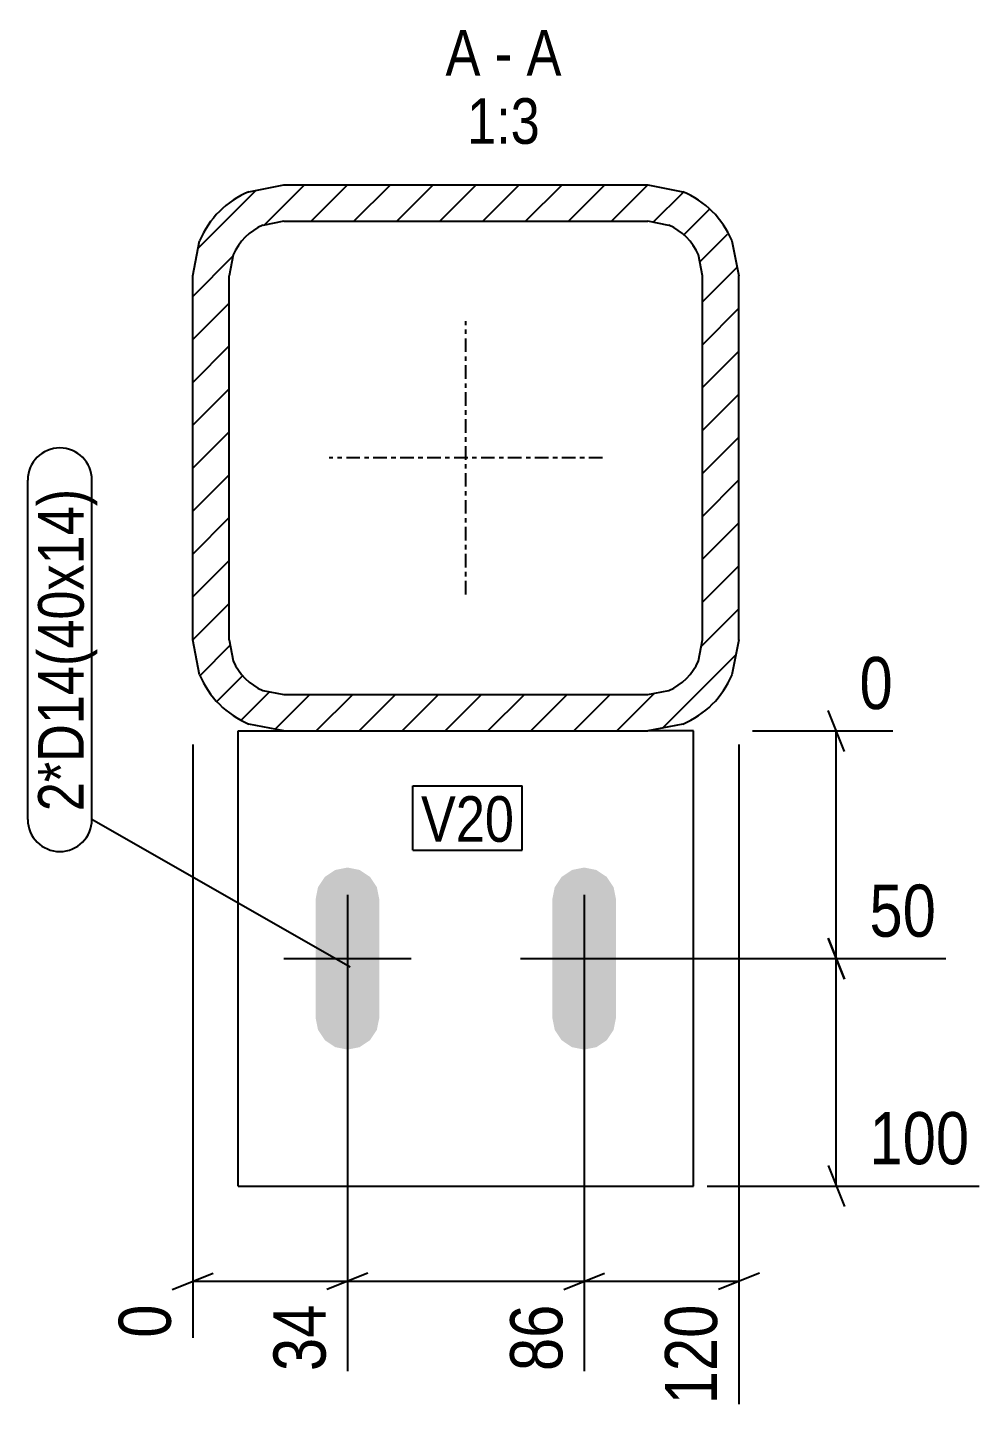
# Model space of a CAD drawing. Header units: millimetres. Extents: x 7 to 32601, y 5 to 646.
# Drawn here: x 7.2 to 216.4, y 4.8 to 309.6 of the extents above; entities that cross this region are included whole.
import ezdxf

# ---------------------------------------------------------------- set-up
doc = ezdxf.new("R2010")
doc.units = ezdxf.units.MM
doc.linetypes.add('DXK_LINE_DOT2', pattern=[3.9198, 1.9599, -1.9599])
doc.linetypes.add('DXK_LINE_DOT3', pattern=[5.9187, 2.979, -0.9799, 0.9799, -0.9799])
for name, color, linetype in [('MÅLSÆTNING', 7, 'Continuous'), ('STÅL', 7, 'Continuous'), ('TEKST', 7, 'Continuous')]:
    doc.layers.add(name, color=color, linetype=linetype)
doc.styles.add('Arial Narrow', font='ARIALN.TTF', dxfattribs={"height": 0.2})

msp = doc.modelspace()

# ---------------------------------------------------------------- hatches: boundary and pattern name
at = {"layer": 'STÅL', "linetype": 'Continuous'}
h = msp.add_hatch(dxfattribs=at)
h.set_pattern_fill('', scale=2.1, style=0, pattern_type=0)
h.set_pattern_definition([(45, (43.4256, 175.1476), (-4.71463, 4.71463), [])])
h.paths.add_polyline_path([(43.43, 255.15), (43.43, 175.15), (44.95, 167.49), (49.28, 161.01), (55.77, 156.67), (63.43, 155.15), (143.43, 155.15), (151.08, 156.67), (157.57, 161.01), (161.9, 167.49), (163.43, 175.15), (163.43, 255.15), (161.9, 262.8), (157.57, 269.29), (151.08, 273.63), (143.43, 275.15), (63.43, 275.15), (55.77, 273.63), (49.28, 269.29), (44.95, 262.8)])
h.paths.add_polyline_path([(54.94, 263.63), (58.83, 266.23), (63.43, 267.15), (143.43, 267.15), (148.02, 266.23), (151.91, 263.63), (154.51, 259.74), (155.43, 255.15), (155.43, 175.15), (154.51, 170.56), (151.91, 166.66), (148.02, 164.06), (143.43, 163.15), (63.43, 163.15), (58.83, 164.06), (54.94, 166.66), (52.34, 170.56), (51.43, 175.15), (51.43, 255.15), (52.34, 259.74)])
for points in [[(72.48, 87.19), (74.75, 85.67), (77.43, 85.14), (80.1, 85.67), (82.38, 87.19), (83.89, 89.46), (84.43, 92.14), (84.43, 118.14), (83.89, 120.82), (82.38, 123.09), (80.1, 124.6), (77.43, 125.14), (74.75, 124.6), (72.48, 123.09), (70.96, 120.82), (70.43, 118.14), (70.43, 92.14), (70.96, 89.46)], [(124.48, 87.19), (126.75, 85.67), (129.43, 85.14), (132.1, 85.67), (134.38, 87.19), (135.89, 89.46), (136.43, 92.14), (136.43, 118.14), (135.89, 120.82), (134.38, 123.09), (132.1, 124.6), (129.43, 125.14), (126.75, 124.6), (124.48, 123.09), (122.96, 120.82), (122.43, 118.14), (122.43, 92.14), (122.96, 89.46)]]:
    msp.add_hatch(color=96, dxfattribs=at).paths.add_polyline_path(points)

# ---------------------------------------------------------------- linework, layer by layer
at = {"layer": 'MÅLSÆTNING', "color": 7, "linetype": 'Continuous'}
for p, q in [((186.61, 150.65), (183.01, 159.65)), ((166.43, 155.15), (197.22, 155.15)), ((184.81, 105.14), (184.81, 155.15)), ((43.43, 152.15), (43.43, 21.83)), ((163.43, 152.15), (163.43, 7.2)), ((186.61, 100.64), (183.01, 109.64)), ((183.01, 109.64), (186.61, 100.64)), ((132.43, 105.14), (208.91, 105.14)), ((132.43, 105.14), (208.91, 105.14)), ((184.81, 55.15), (184.81, 105.14)), ((77.43, 102.14), (77.43, 14.51)), ((77.43, 102.14), (77.43, 14.51)), ((129.43, 102.14), (129.43, 14.51)), ((129.43, 102.14), (129.43, 14.51)), ((183.01, 59.65), (186.61, 50.65)), ((156.43, 55.15), (216.22, 55.15)), ((38.93, 32.44), (47.93, 36.04)), ((43.43, 34.24), (77.43, 34.24)), ((81.93, 36.04), (72.93, 32.44)), ((77.43, 34.24), (129.43, 34.24)), ((124.93, 32.44), (133.93, 36.04)), ((124.93, 32.44), (133.93, 36.04)), ((129.43, 34.24), (163.43, 34.24)), ((167.93, 36.04), (158.93, 32.44))]:
    msp.add_line(p, q, dxfattribs=at)
at = {"layer": 'STÅL', "color": 2, "linetype": 'Continuous'}
for p, q in [((55.77, 273.63), (63.43, 275.15)), ((63.43, 275.15), (143.43, 275.15)), ((143.43, 275.15), (151.08, 273.63)), ((63.43, 267.15), (58.83, 266.23)), ((63.43, 267.15), (143.43, 267.15)), ((148.02, 266.23), (143.43, 267.15)), ((43.43, 255.15), (44.95, 262.8)), ((161.9, 262.8), (163.43, 255.15)), ((52.34, 259.74), (51.43, 255.15)), ((155.43, 255.15), (154.51, 259.74)), ((43.43, 175.15), (43.43, 255.15)), ((51.43, 175.15), (51.43, 255.15)), ((155.43, 175.15), (155.43, 255.15)), ((163.43, 175.15), (163.43, 255.15)), ((44.95, 167.49), (43.43, 175.15)), ((51.43, 175.15), (52.34, 170.56)), ((154.51, 170.56), (155.43, 175.15)), ((163.43, 175.15), (161.9, 167.49)), ((58.83, 164.06), (63.43, 163.15)), ((63.43, 163.15), (143.43, 163.15)), ((143.43, 163.15), (148.02, 164.06)), ((63.43, 155.15), (55.77, 156.67)), ((151.08, 156.67), (143.43, 155.15)), ((53.43, 155.15), (63.43, 155.15)), ((53.43, 55.15), (53.43, 155.15)), ((63.43, 155.15), (143.43, 155.15)), ((153.43, 155.15), (143.43, 155.15)), ((153.43, 55.15), (153.43, 155.15)), ((53.43, 55.15), (153.43, 55.15))]:
    msp.add_line(p, q, dxfattribs=at)
at = {"layer": 'STÅL', "color": 7, "linetype": 'DXK_LINE_DOT3'}
for p, q in [((103.43, 185.15), (103.43, 245.15)), ((133.43, 215.15), (73.43, 215.15))]:
    msp.add_line(p, q, dxfattribs=at)
at = {"layer": 'STÅL', "color": 7, "linetype": 'DXK_LINE_DOT2'}
msp.add_line((63.43, 155.15), (143.43, 155.15), dxfattribs=at)
at = {"layer": 'STÅL', "color": 96, "linetype": 'Continuous'}
for p, q in [((77.43, 119.14), (77.43, 91.14)), ((129.43, 119.14), (129.43, 91.14)), ((63.43, 105.14), (91.43, 105.14)), ((115.43, 105.14), (143.43, 105.14))]:
    msp.add_line(p, q, dxfattribs=at)
at = {"layer": 'STÅL', "color": 2, "linetype": 'Continuous'}
for centre, radius, start, end in [((63.43, 255.15), 20, 112.5, 157.5), ((143.43, 255.15), 20, 22.5, 67.5), ((63.43, 255.15), 12, 112.5, 157.5), ((143.43, 255.15), 12, 22.5, 67.5), ((63.43, 175.15), 12, 202.5, 247.5), ((143.43, 175.15), 12, 292.5, 337.5), ((63.43, 175.15), 20, 202.5, 247.5), ((143.43, 175.15), 20, 292.5, 337.5)]:
    msp.add_arc(centre, radius, start, end, dxfattribs=at)
at = {"layer": 'TEKST', "color": 7, "linetype": 'Continuous'}
for p, q in [((7.2, 135.71), (7.2, 210.28)), ((21.3, 135.71), (21.3, 210.28)), ((91.78, 143.09), (115.84, 143.09)), ((91.78, 128.99), (91.78, 143.09)), ((115.84, 128.99), (115.84, 143.09)), ((78.06, 103.22), (21.3, 135.71)), ((91.78, 128.99), (115.84, 128.99))]:
    msp.add_line(p, q, dxfattribs=at)
for centre, start, end in [((14.25, 210.28), 0, 180), ((14.25, 135.71), 180, 0)]:
    msp.add_arc(centre, 7.05, start, end, dxfattribs=at)

# ---------------------------------------------------------------- wipeouts: each hides what was drawn before it
at = {"color": 0, "linetype": 'Continuous'}
for points, layer in [([(209.12, 107.54), (209.12, 124.34), (189.7, 124.34), (189.7, 107.54)], 'MÅLSÆTNING'), ([(216.43, 57.55), (216.43, 74.35), (189.7, 74.35), (189.7, 57.55)], 'MÅLSÆTNING'), ([(106.65, 299.15), (106.65, 309.65), (98.98, 309.65), (98.98, 299.15)], 'TEKST'), ([(113.62, 299.15), (113.62, 309.65), (109.8, 309.65), (109.8, 299.15)], 'TEKST'), ([(124.44, 299.15), (124.44, 309.65), (116.77, 309.65), (116.77, 299.15)], 'TEKST'), ([(119.71, 284.15), (119.71, 294.65), (103.71, 294.65), (103.71, 284.15)], 'TEKST')]:
    msp.add_wipeout(points, dxfattribs=at).dxf.layer = layer
at = {"color": 0}
for points in [[(19.5, 208.48), (9, 208.48), (9, 137.51), (19.5, 137.51)], [(114.04, 130.79), (114.04, 141.29), (93.58, 141.29), (93.58, 130.79)]]:
    msp.add_wipeout(points, dxfattribs=at).dxf.layer = 'TEKST'

# ---------------------------------------------------------------- next in the draw order: texts
at = {"layer": 'MÅLSÆTNING', "color": 3, "linetype": 'Continuous', "style": 'Arial Narrow'}
for s, p in [('50', (192.1, 109.94)), ('100', (192.1, 59.95))]:
    msp.add_text(s, height=11.453, dxfattribs=at).set_placement(p)
at = {"layer": 'TEKST', "color": 3, "linetype": 'Continuous', "style": 'Arial Narrow'}
for s, height, p in [('A', 10.02, (98.98, 299.15)), ('A', 10.02, (116.77, 299.15)), ('-', 10.02, (109.8, 299.15)), ('1:3', 10.021, (103.71, 284.15))]:
    msp.add_text(s, height=height, dxfattribs=at).set_placement(p)

# ---------------------------------------------------------------- next in the draw order: wipeouts: each hides what was drawn before it
at = {"color": 0, "linetype": 'Continuous'}
for points in [[(199.62, 157.55), (199.62, 174.35), (187.51, 174.35), (187.51, 157.55)], [(41.03, 31.54), (24.23, 31.54), (24.23, 19.42), (41.03, 19.42)], [(75.03, 31.54), (58.23, 31.54), (58.23, 12.11), (75.03, 12.11)], [(127.03, 31.54), (110.23, 31.54), (110.23, 12.11), (127.03, 12.11)], [(161.03, 31.54), (144.23, 31.54), (144.23, 4.8), (161.03, 4.8)]]:
    msp.add_wipeout(points, dxfattribs=at).dxf.layer = 'MÅLSÆTNING'
at = {"color": 0}
for points in [[(19.5, 208.48), (9, 208.48), (9, 137.51), (19.5, 137.51)], [(114.04, 130.79), (114.04, 141.29), (93.58, 141.29), (93.58, 130.79)]]:
    msp.add_wipeout(points, dxfattribs=at).dxf.layer = 'TEKST'

# ---------------------------------------------------------------- next in the draw order: linework, layer by layer
at = {"layer": 'MÅLSÆTNING', "color": 7, "linetype": 'Continuous'}
msp.add_line((81.93, 36.04), (72.93, 32.44), dxfattribs=at)

# ---------------------------------------------------------------- next in the draw order: texts
at = {"layer": 'MÅLSÆTNING', "color": 3, "linetype": 'Continuous', "style": 'Arial Narrow'}
msp.add_text('0', height=11.45, dxfattribs=at).set_placement((189.91, 159.95))
for s, height, p in [('0', 11.45, (38.63, 21.83)), ('34', 11.453, (72.63, 14.51)), ('86', 11.453, (124.63, 14.51)), ('120', 11.453, (158.63, 7.2))]:
    msp.add_text(s, height=height, rotation=90.0002, dxfattribs=at).set_placement(p)
at = {"layer": 'TEKST', "color": 3, "style": 'Arial Narrow'}
msp.add_text('2*D14(40x14)', height=10.0215, rotation=90.0002, dxfattribs=at).set_placement((19.5, 137.51))
msp.add_text('V20', height=10.021, dxfattribs=at).set_placement((93.58, 130.79))

doc.saveas('drawing.dxf')
